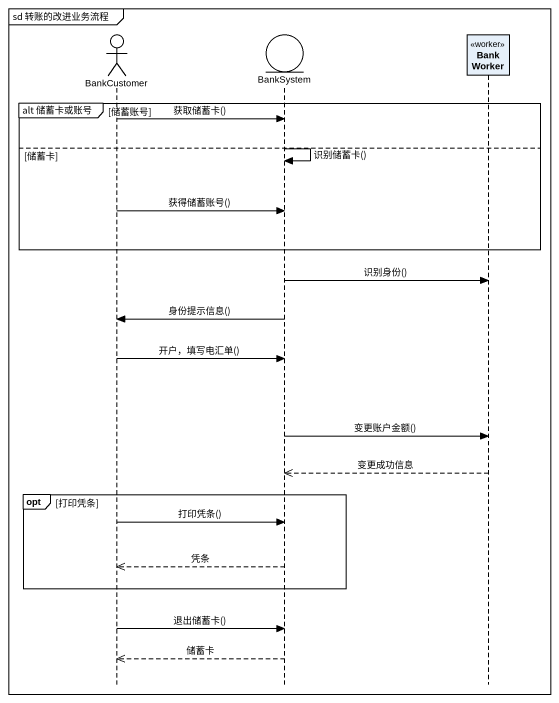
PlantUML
@startuml
mainframe sd 转账的改进业务流程
hide footbox
actor BankCustomer
entity BankSystem
participant BankWorker <<worker>>

group alt 储蓄卡或账号 [储蓄账号]
  BankCustomer -> BankSystem : 获取储蓄卡()
else 储蓄卡
  BankSystem -> BankSystem : 识别储蓄卡()
  BankCustomer -> BankSystem : 获得储蓄账号()
end
BankSystem -> BankWorker : 识别身份()
BankSystem -> BankCustomer : 身份提示信息()
BankCustomer -> BankSystem : 开户，填写电汇单()
BankSystem -> BankWorker : 变更账户金额()
BankWorker -->> BankSystem : 变更成功信息
opt 打印凭条
  BankCustomer -> BankSystem : 打印凭条()
  BankSystem -->> BankCustomer : 凭条
end
BankCustomer -> BankSystem : 退出储蓄卡()
BankSystem -->> BankCustomer : 储蓄卡
@enduml
